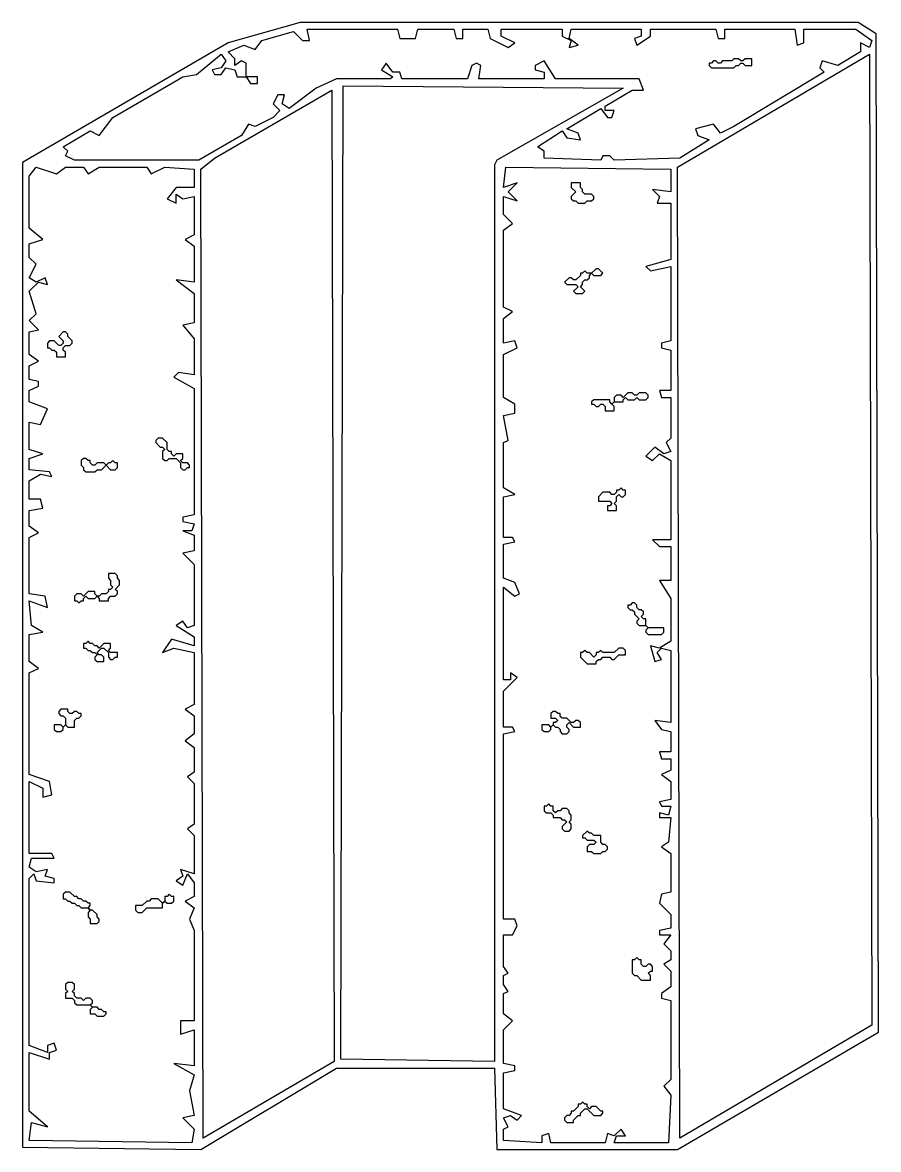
# Model space of a CAD drawing. Extents: x 17 to 323, y -435 to -5.
# Drawn here: x 156.7 to 194.6, y -158.9 to -109 of the extents above; entities that cross this region are included whole.
import ezdxf

# ---------------------------------------------------------------- set-up
doc = ezdxf.new("R2010")
doc.units = 0

msp = doc.modelspace()

# ---------------------------------------------------------------- linework, layer by layer
at = {"layer": 'CONTOURS'}
for p, q in [((169, -109), (165.8, -109.9)), ((193.7, -109), (169, -109)), ((194.5, -109.5), (193.7, -109)), ((167.3, -109.8), (168.7, -109.4)), ((168.7, -109.4), (169.1, -109.8)), ((169.4, -109.8), (169.3, -109.3)), ((169.3, -109.3), (173.3, -109.3)), ((173.3, -109.3), (173.4, -109.7)), ((173.4, -109.7), (174.1, -109.7)), ((174.1, -109.7), (174.2, -109.3)), ((174.2, -109.3), (175.8, -109.3)), ((175.8, -109.3), (175.9, -109.7)), ((175.9, -109.7), (176.2, -109.7)), ((176.2, -109.7), (176.2, -109.3)), ((176.2, -109.3), (177.3, -109.3)), ((177.3, -109.3), (177.4, -109.7)), ((177.4, -109.7), (178.2, -110.1)), ((177.9, -109.6), (177.9, -109.3)), ((177.9, -109.3), (180.6, -109.3)), ((178.5, -109.9), (177.9, -109.6)), ((180.6, -109.3), (180.6, -109.6)), ((180.6, -109.6), (181, -109.8)), ((180.9, -109.7), (181, -109.3)), ((181.3, -110), (180.9, -109.7)), ((181, -109.3), (184.1, -109.3)), ((184.1, -109.6), (183.8, -109.7)), ((183.8, -109.7), (183.9, -110)), ((183.9, -110), (184.5, -109.6)), ((184.1, -109.3), (184.1, -109.6)), ((184.5, -109.6), (184.5, -109.3)), ((184.5, -109.3), (187.4, -109.3)), ((187.4, -109.3), (187.5, -109.7)), ((187.5, -109.7), (187.8, -109.7)), ((187.8, -109.7), (187.8, -109.3)), ((187.8, -109.3), (190.9, -109.3)), ((190.9, -109.3), (191, -110)), ((191.3, -109.9), (191.3, -109.3)), ((191.3, -109.3), (193.6, -109.3)), ((193.6, -109.3), (194.3, -109.8)), ((194.6, -153.7), (194.5, -109.5)), ((165.8, -109.9), (156.7, -115.2)), ((165.8, -110.3), (166.5, -110)), ((166.5, -110), (167, -110.2)), ((167, -110.2), (167.3, -109.8)), ((169.1, -109.8), (169.4, -109.8)), ((178.2, -110.1), (178.5, -109.9)), ((181, -109.8), (180.9, -110.1)), ((180.9, -110.1), (181.3, -110)), ((191, -110), (191.3, -109.9)), ((194.2, -110.1), (193.8, -109.9)), ((193.8, -109.9), (193.8, -110.3)), ((194.3, -109.8), (194.2, -110.1)), ((164.4, -111.3), (165.5, -110.4)), ((165.5, -110.4), (165.7, -110.7)), ((165.7, -110.7), (165.5, -111)), ((166.1, -110.6), (165.8, -110.3)), ((166.1, -110.9), (166.1, -110.6)), ((166.4, -110.7), (166.1, -110.9)), ((166.6, -110.8), (166.4, -110.7)), ((179.8, -110.7), (179.4, -110.9)), ((180.3, -111.5), (179.8, -110.7)), ((185.7, -115.4), (194.2, -110.4)), ((187.3, -110.7), (187.2, -110.8)), ((187.4, -110.7), (187.3, -110.7)), ((187.5, -110.8), (187.4, -110.7)), ((187.7, -110.7), (187.6, -110.8)), ((188.1, -110.7), (187.7, -110.7)), ((188.2, -110.6), (188.1, -110.7)), ((188.4, -110.6), (188.2, -110.6)), ((188.5, -110.7), (188.4, -110.6)), ((188.6, -110.7), (188.5, -110.7)), ((188.7, -110.6), (188.6, -110.7)), ((189, -110.6), (188.7, -110.6)), ((189, -110.9), (189, -110.6)), ((192.1, -110.7), (192, -111)), ((192.8, -110.9), (192.1, -110.7)), ((193.8, -110.3), (192.8, -110.9)), ((194.2, -110.4), (194.3, -153.4)), ((165.5, -111), (165.1, -111.1)), ((165.1, -111.1), (165.2, -111.3)), ((165.5, -111.3), (165.7, -111)), ((165.7, -111), (166.1, -111.1)), ((166.1, -111.1), (166.2, -111.4)), ((166.6, -111.4), (166.6, -110.8)), ((172.8, -110.8), (172.6, -111.1)), ((172.6, -111.1), (173.1, -111.4)), ((173.1, -111.2), (172.8, -110.8)), ((173.4, -111.2), (173.1, -111.2)), ((173.5, -111.5), (173.4, -111.2)), ((176.6, -110.9), (176.4, -111.5)), ((176.8, -110.8), (176.6, -110.9)), ((177, -110.9), (176.8, -110.8)), ((176.9, -111.5), (177, -110.9)), ((179.4, -110.9), (179.4, -111.1)), ((179.4, -111.1), (179.8, -111.2)), ((179.8, -111.2), (179.8, -111.5)), ((187.2, -110.8), (187.1, -110.8)), ((187.1, -110.8), (187.1, -110.9)), ((187.1, -110.9), (187.2, -111)), ((187.2, -111), (188.2, -111)), ((187.6, -110.8), (187.5, -110.8)), ((188.2, -111), (188.3, -110.9)), ((192.2, -111.2), (188.2, -113.6)), ((188.3, -110.9), (188.4, -110.9)), ((188.4, -110.9), (188.5, -110.8)), ((188.5, -110.8), (188.6, -110.8)), ((188.6, -110.8), (188.7, -110.9)), ((188.7, -110.9), (189, -110.9)), ((192, -111), (192.2, -111.2)), ((160.7, -113.2), (163.8, -111.4)), ((163.8, -111.4), (164.4, -111.3)), ((165.2, -111.3), (165.5, -111.3)), ((166.2, -111.4), (166.6, -111.4)), ((166.6, -111.4), (166.8, -111.7)), ((167.1, -111.4), (166.6, -111.4)), ((166.8, -111.7), (167.1, -111.7)), ((167.1, -111.7), (167.1, -111.4)), ((170.6, -111.5), (169.7, -111.9)), ((173, -111.5), (170.6, -111.5)), ((173.1, -111.4), (173, -111.5)), ((176.4, -111.5), (173.5, -111.5)), ((179.8, -111.5), (176.9, -111.5)), ((184, -111.5), (180.3, -111.5)), ((184.2, -112), (184, -111.5)), ((165.2, -115), (170.4, -112)), ((168, -112.2), (167.8, -112.6)), ((168.3, -112.2), (168, -112.2)), ((168.2, -112.6), (168.3, -112.2)), ((169.7, -111.9), (168.5, -112.8)), ((170.4, -112), (170.5, -155)), ((170.8, -154.9), (170.9, -111.8)), ((170.9, -111.8), (183.3, -111.9)), ((183.3, -111.9), (177.7, -115.1)), ((182.5, -112.7), (183.7, -112)), ((183.7, -112), (184.2, -112)), ((167.8, -112.6), (168.1, -112.9)), ((168.5, -112.8), (168.2, -112.6)), ((182.5, -112.9), (182.5, -112.7)), ((160.1, -114), (160.7, -113.2)), ((167.8, -113.2), (167, -113.6)), ((168.1, -112.9), (167.8, -113.2)), ((180.8, -113.7), (182.3, -112.8)), ((182.3, -112.8), (182.6, -113.2)), ((182.9, -112.9), (182.5, -112.9)), ((182.6, -113.2), (182.8, -113.2)), ((182.8, -113.2), (182.9, -112.9)), ((166.7, -113.5), (166.4, -114)), ((167, -113.6), (166.7, -113.5)), ((181.3, -113.9), (180.8, -113.7)), ((187.3, -113.5), (186.5, -113.7)), ((186.5, -113.7), (186.6, -114)), ((187.6, -113.9), (187.3, -113.5)), ((188.2, -113.6), (187.6, -113.9)), ((158.5, -114.5), (159.7, -113.8)), ((159.7, -113.8), (160.1, -114)), ((166.4, -114), (164.5, -115.1)), ((179.5, -114.5), (180.6, -113.8)), ((180.6, -113.8), (180.8, -114.1)), ((180.8, -114.1), (181.4, -114.2)), ((181.4, -114.2), (181.3, -113.9)), ((187.1, -114.2), (185.8, -115)), ((186.6, -114), (187.1, -114.2)), ((158.7, -114.7), (158.5, -114.5)), ((158.6, -114.9), (158.7, -114.7)), ((179.8, -114.7), (179.5, -114.5)), ((179.8, -115), (179.8, -114.7)), ((156.7, -115.2), (156.7, -158.8)), ((159, -115.1), (158.6, -114.9)), ((164.5, -115.1), (159, -115.1)), ((164.6, -115.5), (165.2, -115)), ((177.7, -115.1), (177.6, -115.3)), ((182.3, -115.1), (179.8, -115)), ((182.4, -114.9), (182.3, -115.1)), ((182.7, -114.9), (182.4, -114.9)), ((182.9, -115.1), (182.7, -114.9)), ((185.8, -115), (182.9, -115.1)), ((157, -115.8), (157.3, -115.4)), ((157.3, -115.4), (158.2, -115.7)), ((158.2, -115.7), (158.6, -115.4)), ((158.6, -115.4), (159.4, -115.4)), ((159.4, -115.4), (159.6, -115.7)), ((159.6, -115.7), (160.1, -115.4)), ((160.1, -115.4), (162.2, -115.4)), ((162.2, -115.4), (162.4, -115.7)), ((162.4, -115.7), (163, -115.4)), ((163, -115.4), (164.3, -115.5)), ((164.3, -115.5), (164.3, -116.3)), ((164.7, -158.4), (164.6, -115.5)), ((177.6, -115.3), (177.6, -155)), ((178, -116.3), (178.1, -115.4)), ((178.1, -115.4), (185.4, -115.5)), ((185.4, -115.5), (185.4, -116.5)), ((185.8, -158.4), (185.7, -115.4)), ((157, -118.1), (157, -115.8)), ((178.6, -116.1), (178, -116.3)), ((178.2, -116.5), (178.6, -116.1)), ((181, -116.1), (181, -116.3)), ((181.4, -116.1), (181, -116.1)), ((181.4, -116.3), (181.4, -116.1)), ((163.5, -116.3), (163.1, -116.8)), ((164.3, -116.3), (163.5, -116.3)), ((163.5, -117), (163.5, -116.6)), ((163.5, -116.6), (163.8, -116.8)), ((163.8, -116.8), (164.3, -116.7)), ((164.3, -116.7), (164.3, -118.4)), ((178, -117.5), (178, -116.7)), ((178, -116.7), (178.6, -116.9)), ((178.6, -116.9), (178.2, -116.5)), ((181, -116.3), (181.2, -116.5)), ((181.2, -116.5), (181, -116.7)), ((181, -116.7), (181, -116.8)), ((181.5, -116.4), (181.4, -116.3)), ((181.5, -116.5), (181.5, -116.4)), ((181.6, -116.6), (181.5, -116.5)), ((181.9, -116.6), (181.6, -116.6)), ((182, -116.7), (181.9, -116.6)), ((182, -116.8), (182, -116.7)), ((185.4, -116.5), (184.6, -116.4)), ((184.6, -116.4), (184.9, -116.7)), ((184.9, -116.7), (184.8, -117)), ((163.1, -116.8), (163.5, -117)), ((181, -116.8), (181.1, -116.9)), ((181.1, -116.9), (181.2, -116.9)), ((181.2, -116.9), (181.3, -117)), ((181.3, -117), (181.6, -117)), ((181.6, -117), (181.7, -116.9)), ((181.7, -116.9), (181.9, -116.9)), ((181.9, -116.9), (182, -116.8)), ((184.8, -117), (185.4, -117)), ((185.4, -117), (185.4, -119.5)), ((178.4, -117.9), (178, -117.5)), ((157.6, -118.6), (157, -118.1)), ((178, -118.2), (178.4, -117.9)), ((178, -121.6), (178, -118.2)), ((157, -118.8), (157.6, -118.6)), ((164.3, -118.4), (163.9, -118.6)), ((163.9, -118.6), (164.3, -118.9)), ((157, -119.4), (157, -118.8)), ((164.3, -118.9), (164.3, -120.5)), ((157.3, -119.7), (157, -119.4)), ((157, -120.3), (157.3, -119.7)), ((185.4, -119.5), (184.3, -119.8)), ((181.4, -120.2), (181.2, -120.4)), ((181.5, -120.1), (181.4, -120.1)), ((181.4, -120.1), (181.4, -120.2)), ((181.6, -120), (181.5, -120.1)), ((181.7, -120.1), (181.6, -120)), ((181.9, -120.1), (181.7, -120.1)), ((181.8, -120.2), (181.9, -120.1)), ((181.8, -120.3), (181.8, -120.2)), ((182.1, -119.9), (181.9, -120.1)), ((181.9, -120.1), (182, -120.2)), ((182, -120.2), (182.3, -120.2)), ((182.2, -119.9), (182.1, -119.9)), ((182.4, -120.1), (182.2, -119.9)), ((182.3, -120.2), (182.4, -120.1)), ((184.3, -119.8), (184.5, -120)), ((184.5, -120), (185.4, -119.8)), ((185.4, -119.8), (185.4, -123.1)), ((157.3, -120.5), (157, -120.3)), ((157, -120.9), (157.4, -120.5)), ((157.7, -120.3), (157.3, -120.5)), ((157.4, -120.5), (157.8, -120.6)), ((157.8, -120.6), (157.7, -120.3)), ((164.3, -120.5), (163.5, -120.4)), ((163.5, -120.4), (164.3, -121)), ((180.9, -120.3), (180.7, -120.5)), ((180.7, -120.5), (180.8, -120.6)), ((180.8, -120.6), (181.2, -120.6)), ((181, -120.3), (180.9, -120.3)), ((181.1, -120.4), (181, -120.3)), ((181.2, -120.4), (181.1, -120.4)), ((181.3, -120.7), (181.1, -120.9)), ((181.2, -120.6), (181.3, -120.7)), ((181.4, -120.7), (181.5, -120.6)), ((181.6, -120.9), (181.4, -120.7)), ((181.5, -120.5), (181.6, -120.4)), ((181.5, -120.6), (181.5, -120.5)), ((181.6, -120.4), (181.7, -120.4)), ((181.7, -120.4), (181.8, -120.3)), ((157.3, -121.9), (157, -120.9)), ((164.3, -121), (164.3, -122.3)), ((181.1, -120.9), (181.2, -121)), ((181.2, -121), (181.5, -121)), ((181.5, -121), (181.6, -120.9)), ((178.4, -121.8), (178, -121.6)), ((157, -122.2), (157.3, -121.9)), ((157.4, -122.6), (157, -122.2)), ((178, -122.1), (178.4, -121.8)), ((178, -123.2), (178, -122.1)), ((157, -122.7), (157.4, -122.6)), ((157, -123.7), (157, -122.7)), ((158.5, -122.7), (158.3, -122.9)), ((158.6, -122.7), (158.5, -122.7)), ((158.7, -122.8), (158.6, -122.7)), ((164.3, -122.3), (163.8, -122.4)), ((163.8, -122.4), (164.3, -123)), ((157.9, -123.1), (157.8, -123.2)), ((157.8, -123.2), (157.8, -123.4)), ((158.1, -123.1), (157.9, -123.1)), ((158.3, -123.3), (158.1, -123.1)), ((158.3, -122.9), (158.5, -123.1)), ((158.5, -123.2), (158.4, -123.3)), ((158.5, -123.1), (158.5, -123.2)), ((158.7, -122.9), (158.7, -122.8)), ((158.9, -123.1), (158.7, -122.9)), ((158.8, -123.3), (158.9, -123.2)), ((158.9, -123.2), (158.9, -123.1)), ((164.3, -123), (164.3, -124.6)), ((178.5, -123.1), (178, -123.2)), ((178.6, -123.4), (178.5, -123.1)), ((185.4, -123.1), (185, -123.2)), ((185, -123.2), (185, -123.4)), ((157.4, -124), (157, -123.7)), ((157.8, -123.4), (157.9, -123.4)), ((157.9, -123.4), (158, -123.5)), ((158, -123.5), (158.1, -123.5)), ((158.1, -123.5), (158.2, -123.6)), ((158.2, -123.6), (158.2, -123.8)), ((158.4, -123.3), (158.3, -123.3)), ((158.5, -123.4), (158.6, -123.3)), ((158.5, -123.5), (158.5, -123.4)), ((158.6, -123.6), (158.5, -123.5)), ((158.6, -123.3), (158.8, -123.3)), ((158.6, -123.8), (158.6, -123.6)), ((178, -123.7), (178.6, -123.4)), ((178, -125.6), (178, -123.7)), ((185, -123.4), (185.4, -123.5)), ((185.4, -123.5), (185.4, -125.3)), ((157, -124.2), (157.4, -124)), ((157, -124.8), (157, -124.2)), ((158.2, -123.8), (158.6, -123.8)), ((163.6, -124.5), (163.4, -124.7)), ((163.4, -124.7), (164.3, -125.2)), ((164.3, -124.6), (163.6, -124.5)), ((157.4, -124.9), (157, -124.8)), ((157, -125.3), (157.4, -125.1)), ((157.4, -125.1), (157.4, -124.9)), ((164.3, -125.2), (164.3, -130.8)), ((157, -125.8), (157, -125.3)), ((178.5, -125.9), (178, -125.6)), ((182, -125.7), (181.9, -125.8)), ((182.7, -125.7), (182, -125.7)), ((182.7, -125.8), (182.7, -125.7)), ((183, -125.5), (182.9, -125.6)), ((182.9, -125.6), (182.9, -125.8)), ((183.2, -125.5), (183, -125.5)), ((183.3, -125.6), (183.2, -125.5)), ((183.5, -125.4), (183.3, -125.6)), ((183.3, -125.7), (183.4, -125.6)), ((183.3, -125.8), (183.3, -125.7)), ((183.4, -125.6), (183.5, -125.7)), ((183.7, -125.4), (183.5, -125.4)), ((183.5, -125.7), (183.8, -125.7)), ((183.8, -125.5), (183.7, -125.4)), ((183.9, -125.5), (183.8, -125.5)), ((183.8, -125.7), (183.9, -125.6)), ((184, -125.4), (183.9, -125.5)), ((183.9, -125.6), (184, -125.7)), ((184.3, -125.4), (184, -125.4)), ((184, -125.7), (184.3, -125.7)), ((184.4, -125.5), (184.3, -125.4)), ((184.3, -125.7), (184.4, -125.6)), ((184.4, -125.6), (184.4, -125.5)), ((185.4, -125.3), (184.9, -125.3)), ((184.9, -125.3), (185, -125.6)), ((185, -125.6), (185.4, -125.6)), ((185.4, -125.6), (185.4, -127.4)), ((157.8, -126.1), (157, -125.8)), ((157.5, -126.8), (157.8, -126.1)), ((178.5, -126.3), (178.5, -125.9)), ((181.9, -125.8), (181.9, -125.9)), ((181.9, -125.9), (182, -125.9)), ((182, -125.9), (182.1, -126)), ((182.1, -126), (182.2, -126)), ((182.2, -126), (182.3, -125.9)), ((182.3, -125.9), (182.4, -125.9)), ((182.4, -125.9), (182.5, -126)), ((182.5, -126), (182.5, -126.2)), ((182.5, -126.2), (182.9, -126.2)), ((182.8, -125.9), (182.7, -125.8)), ((182.9, -125.8), (182.8, -125.9)), ((182.8, -125.9), (182.9, -125.8)), ((182.9, -126), (182.8, -125.9)), ((182.9, -125.8), (183.3, -125.8)), ((182.9, -126.2), (182.9, -126)), ((157, -127.9), (157, -126.7)), ((157, -126.7), (157.5, -126.8)), ((178, -126.4), (178.5, -126.3)), ((178.2, -127.5), (178, -126.4)), ((162.7, -127.4), (162.6, -127.5)), ((162.6, -127.5), (162.6, -127.6)), ((162.6, -127.6), (162.8, -127.8)), ((162.9, -127.4), (162.7, -127.4)), ((163.1, -127.6), (162.9, -127.4)), ((163.1, -127.9), (163.1, -127.6)), ((178, -127.6), (178.2, -127.5)), ((178, -129.6), (178, -127.6)), ((185.4, -127.4), (185.2, -127.6)), ((185.2, -127.6), (185.4, -128)), ((157.6, -128.1), (157, -127.9)), ((157, -128.3), (157.6, -128.1)), ((162.8, -127.8), (162.9, -127.8)), ((162.9, -127.8), (163, -127.9)), ((163, -127.9), (162.9, -128)), ((162.9, -128), (162.9, -128.3)), ((163.2, -128), (163.1, -127.9)), ((163.3, -128), (163.2, -128)), ((163.3, -128.1), (163.3, -128)), ((163.4, -128.2), (163.3, -128.1)), ((163.5, -128.1), (163.4, -128.2)), ((163.8, -128.1), (163.5, -128.1)), ((163.8, -128.3), (163.8, -128.1)), ((184.7, -127.8), (184.3, -128.2)), ((184.3, -128.2), (184.6, -128.4)), ((184.6, -128.4), (184.9, -128.1)), ((185.1, -128.1), (184.7, -127.8)), ((184.9, -128.1), (185.4, -128.4)), ((185.4, -128), (185.1, -128.1)), ((157, -128.8), (157, -128.3)), ((159.4, -128.3), (159.3, -128.4)), ((159.3, -128.4), (159.3, -128.6)), ((159.3, -128.6), (159.4, -128.7)), ((159.5, -128.3), (159.4, -128.3)), ((159.4, -128.7), (159.4, -128.8)), ((159.6, -128.4), (159.5, -128.3)), ((159.7, -128.4), (159.6, -128.4)), ((159.7, -128.5), (159.7, -128.4)), ((159.8, -128.6), (159.7, -128.5)), ((159.9, -128.6), (159.8, -128.6)), ((160, -128.5), (159.9, -128.6)), ((160.3, -128.5), (160, -128.5)), ((160.2, -128.8), (160.4, -128.6)), ((160.4, -128.6), (160.3, -128.5)), ((160.5, -128.5), (160.4, -128.6)), ((160.4, -128.6), (160.6, -128.8)), ((160.6, -128.5), (160.5, -128.5)), ((160.7, -128.4), (160.6, -128.5)), ((160.8, -128.5), (160.7, -128.4)), ((160.9, -128.5), (160.8, -128.5)), ((160.8, -128.8), (160.9, -128.7)), ((160.9, -128.7), (160.9, -128.5)), ((162.9, -128.3), (163, -128.4)), ((163, -128.4), (163.1, -128.4)), ((163.1, -128.4), (163.2, -128.3)), ((163.2, -128.3), (163.5, -128.3)), ((163.5, -128.3), (163.7, -128.5)), ((163.7, -128.4), (163.8, -128.3)), ((163.8, -128.5), (163.7, -128.4)), ((163.7, -128.5), (163.7, -128.7)), ((163.7, -128.7), (163.8, -128.8)), ((164, -128.5), (163.8, -128.5)), ((163.9, -128.8), (164, -128.7)), ((164.1, -128.6), (164, -128.5)), ((164, -128.7), (164.1, -128.7)), ((164.1, -128.7), (164.1, -128.6)), ((185.4, -128.4), (185.4, -131.9)), ((157.9, -128.9), (157, -128.8)), ((157, -129.3), (157.5, -129)), ((157.5, -129), (158, -129.1)), ((158, -129.1), (157.9, -128.9)), ((159.4, -128.8), (159.5, -128.9)), ((159.5, -128.9), (159.9, -128.9)), ((159.9, -128.9), (160, -128.8)), ((160, -128.8), (160.2, -128.8)), ((160.6, -128.8), (160.8, -128.8)), ((163.8, -128.8), (163.9, -128.8)), ((157, -130.1), (157, -129.3)), ((178.5, -129.9), (178, -129.6)), ((183.1, -129.7), (183, -129.7)), ((183, -129.7), (183, -129.8)), ((183.2, -129.6), (183.1, -129.7)), ((183.3, -129.7), (183.2, -129.6)), ((183.4, -129.7), (183.3, -129.7)), ((183.4, -129.9), (183.4, -129.7)), ((157.5, -130.1), (157, -130.1)), ((157.6, -130.5), (157.5, -130.1)), ((178, -130), (178.5, -129.9)), ((178, -131.8), (178, -130)), ((182.4, -129.8), (182.2, -130)), ((182.2, -130), (182.2, -130.2)), ((182.2, -130.2), (182.7, -130.2)), ((182.7, -129.8), (182.4, -129.8)), ((182.8, -129.9), (182.7, -129.8)), ((182.7, -130.2), (182.8, -130.3)), ((182.9, -129.9), (182.8, -129.9)), ((183, -129.8), (182.9, -129.9)), ((182.9, -130.3), (183, -130.2)), ((183, -130), (183.1, -129.9)), ((183, -130.2), (183, -130)), ((183.1, -129.9), (183.2, -130)), ((183.2, -130), (183.3, -130)), ((183.3, -130), (183.4, -129.9)), ((157, -130.6), (157.6, -130.5)), ((157, -131.3), (157, -130.6)), ((182.7, -130.4), (182.6, -130.4)), ((182.6, -130.4), (182.6, -130.6)), ((182.6, -130.6), (183, -130.6)), ((182.8, -130.3), (182.7, -130.4)), ((183, -130.4), (182.9, -130.3)), ((183, -130.6), (183, -130.4)), ((164.3, -130.8), (163.8, -130.9)), ((163.8, -130.9), (163.8, -131.1)), ((163.8, -131.1), (164.3, -131.2)), ((164.3, -131.2), (164.2, -131.5)), ((157.4, -131.6), (157, -131.3)), ((157, -131.8), (157.4, -131.6)), ((164.2, -131.5), (163.8, -131.5)), ((163.8, -131.5), (164.3, -131.7)), ((164.3, -131.7), (164.3, -132.4)), ((157, -134.3), (157, -131.8)), ((178.4, -131.8), (178, -131.8)), ((178, -132.1), (178.5, -132)), ((178, -133.6), (178, -132.1)), ((178.5, -132), (178.4, -131.8)), ((185.4, -131.9), (184.6, -131.9)), ((184.6, -131.9), (184.9, -132.2)), ((184.9, -132.2), (185.4, -132.2)), ((185.4, -132.2), (185.4, -133.7)), ((164.3, -132.4), (163.8, -132.5)), ((163.8, -132.5), (164.3, -133)), ((164.3, -133), (164.3, -135.7)), ((160.8, -133.4), (160.5, -133.4)), ((160.5, -133.4), (160.5, -133.6)), ((160.5, -133.6), (160.6, -133.7)), ((160.6, -133.7), (160.6, -133.9)), ((160.9, -133.5), (160.8, -133.4)), ((160.9, -133.6), (160.9, -133.5)), ((161, -133.7), (160.9, -133.6)), ((161, -133.9), (161, -133.7)), ((178.5, -133.8), (178, -133.6)), ((185.4, -133.7), (184.9, -133.7)), ((184.9, -133.7), (185.4, -134.5)), ((159.6, -134.2), (159.4, -134.4)), ((159.9, -134.2), (159.6, -134.2)), ((159.9, -134.3), (159.9, -134.2)), ((160.5, -134.2), (160.4, -134.3)), ((160.6, -134.1), (160.5, -134.1)), ((160.5, -134.1), (160.5, -134.2)), ((160.6, -133.9), (160.7, -134)), ((160.7, -134), (160.6, -134.1)), ((160.8, -134.1), (161, -133.9)), ((160.9, -134.2), (160.8, -134.1)), ((160.9, -134.3), (160.9, -134.2)), ((178, -138.1), (178, -134)), ((178, -134), (178.5, -134.4)), ((178.7, -134.3), (178.5, -133.8)), ((157.7, -134.4), (157, -134.3)), ((157.1, -135.7), (157, -134.6)), ((157, -134.6), (157.8, -134.9)), ((157.8, -134.9), (157.7, -134.4)), ((159.1, -134.3), (159, -134.4)), ((159, -134.4), (159, -134.6)), ((159, -134.6), (159.1, -134.6)), ((159.3, -134.3), (159.1, -134.3)), ((159.1, -134.6), (159.2, -134.7)), ((159.2, -134.7), (159.3, -134.6)), ((159.4, -134.4), (159.3, -134.3)), ((159.3, -134.6), (159.4, -134.6)), ((159.4, -134.5), (159.5, -134.4)), ((159.4, -134.6), (159.4, -134.5)), ((159.5, -134.4), (159.6, -134.5)), ((159.6, -134.5), (159.9, -134.5)), ((160, -134.4), (159.9, -134.3)), ((159.9, -134.5), (160, -134.4)), ((160.1, -134.4), (160, -134.4)), ((160, -134.4), (160.1, -134.5)), ((160.2, -134.3), (160.1, -134.4)), ((160.1, -134.5), (160.1, -134.6)), ((160.1, -134.6), (160.5, -134.6)), ((160.4, -134.3), (160.2, -134.3)), ((160.5, -134.5), (160.6, -134.4)), ((160.5, -134.6), (160.5, -134.5)), ((160.6, -134.4), (160.8, -134.4)), ((160.8, -134.4), (160.9, -134.3)), ((178.5, -134.4), (178.7, -134.3)), ((183.7, -134.7), (183.6, -134.8)), ((183.8, -134.7), (183.7, -134.7)), ((183.9, -134.8), (183.8, -134.7)), ((185.4, -134.5), (185.4, -136.4)), ((183.5, -134.8), (183.5, -134.9)), ((183.6, -134.8), (183.5, -134.8)), ((183.5, -134.9), (183.6, -135)), ((183.6, -135), (183.7, -135)), ((183.7, -135), (183.8, -135.1)), ((183.8, -135.1), (183.8, -135.2)), ((183.8, -135.2), (184, -135.4)), ((183.9, -134.9), (183.9, -134.8)), ((184, -135), (183.9, -134.9)), ((184.1, -135), (184, -135)), ((184.2, -135.1), (184.1, -135)), ((184.1, -135.3), (184.2, -135.2)), ((184.2, -135.2), (184.2, -135.1)), ((157.6, -136), (157.1, -135.7)), ((163.8, -135.5), (163.5, -135.7)), ((163.5, -135.7), (164.3, -136.2)), ((164, -135.8), (163.8, -135.5)), ((164.3, -135.7), (164, -135.8)), ((184, -135.4), (183.9, -135.5)), ((183.9, -135.5), (183.9, -135.6)), ((183.9, -135.6), (184, -135.7)), ((184, -135.7), (184.3, -135.7)), ((184.2, -135.4), (184.1, -135.3)), ((184.3, -135.4), (184.2, -135.4)), ((184.3, -135.7), (184.3, -135.4)), ((184.3, -135.7), (184.4, -135.8)), ((184.4, -135.8), (184.3, -135.7)), ((157, -136.1), (157.6, -136)), ((157, -137.3), (157, -136.1)), ((164.3, -136.2), (164.3, -136.6)), ((184.4, -135.8), (184.3, -135.9)), ((184.3, -135.9), (184.3, -136)), ((184.3, -136), (184.4, -136.1)), ((185.1, -135.8), (184.4, -135.8)), ((184.4, -136.1), (185, -136.1)), ((185, -136.1), (185.1, -136)), ((185.1, -136), (185.1, -135.8)), ((159.4, -136.5), (159.4, -136.7)), ((159.5, -136.5), (159.4, -136.5)), ((159.4, -136.7), (159.5, -136.7)), ((159.6, -136.4), (159.5, -136.5)), ((159.5, -136.7), (159.6, -136.8)), ((159.7, -136.5), (159.6, -136.4)), ((159.8, -136.5), (159.7, -136.5)), ((159.9, -136.6), (159.8, -136.5)), ((160, -136.6), (159.9, -136.6)), ((160.1, -136.7), (160, -136.6)), ((160, -136.9), (160.2, -136.7)), ((160.3, -136.5), (160.1, -136.7)), ((160.2, -136.7), (160.3, -136.7)), ((160.6, -136.5), (160.3, -136.5)), ((160.3, -136.7), (160.5, -136.9)), ((160.5, -136.8), (160.6, -136.7)), ((160.6, -136.7), (160.6, -136.5)), ((163.3, -136.3), (162.9, -136.9)), ((162.9, -136.9), (163.4, -136.7)), ((164.3, -136.6), (163.3, -136.3)), ((163.4, -136.7), (164.3, -136.9)), ((183.1, -136.7), (182.9, -136.9)), ((183.3, -136.7), (183.1, -136.7)), ((183.4, -136.8), (183.3, -136.7)), ((184.9, -136.7), (184.5, -136.6)), ((184.5, -136.6), (184.7, -137.3)), ((184.8, -136.9), (185, -136.7)), ((185.4, -136.4), (184.9, -136.7)), ((185, -136.7), (185.4, -136.8)), ((159.6, -136.8), (159.7, -136.8)), ((159.7, -136.8), (159.8, -136.9)), ((159.8, -136.9), (159.9, -136.9)), ((159.9, -136.9), (160, -137)), ((160, -137), (159.9, -137.1)), ((159.9, -137.1), (159.9, -137.2)), ((159.9, -137.2), (160, -137.3)), ((160.1, -137), (160, -136.9)), ((160.2, -137), (160.1, -137)), ((160.3, -137.1), (160.2, -137)), ((160.3, -137.3), (160.3, -137.1)), ((160.6, -136.9), (160.5, -136.8)), ((160.5, -136.9), (160.5, -137.1)), ((160.5, -137.1), (160.6, -137.2)), ((160.9, -136.9), (160.6, -136.9)), ((160.6, -137.2), (160.7, -137.2)), ((160.7, -137.2), (160.8, -137.1)), ((160.8, -137.1), (160.9, -137.1)), ((160.9, -137.1), (160.9, -136.9)), ((164.3, -136.9), (164.3, -139.2)), ((181.5, -136.9), (181.4, -136.9)), ((181.4, -136.9), (181.4, -137.1)), ((181.4, -137.1), (181.7, -137.4)), ((181.6, -136.8), (181.5, -136.9)), ((181.7, -136.9), (181.6, -136.8)), ((181.8, -136.9), (181.7, -136.9)), ((182, -137.1), (181.8, -136.9)), ((182.1, -137), (182, -137.1)), ((182.2, -136.9), (182.1, -136.9)), ((182.1, -136.9), (182.1, -137)), ((182.1, -137.3), (182.2, -137.2)), ((182.3, -136.8), (182.2, -136.9)), ((182.2, -137.2), (182.3, -137.2)), ((182.4, -136.9), (182.3, -136.8)), ((182.3, -137.2), (182.4, -137.1)), ((182.9, -136.9), (182.4, -136.9)), ((182.4, -137.1), (182.7, -137.1)), ((182.7, -137.1), (182.8, -137.2)), ((182.8, -137.2), (182.9, -137.2)), ((182.9, -137.2), (183.1, -137)), ((183.1, -137), (183.4, -137)), ((183.4, -137), (183.4, -136.8)), ((184.7, -137.3), (185, -137.2)), ((185, -137.2), (184.8, -136.9)), ((185.4, -136.8), (185.4, -140)), ((157.4, -137.6), (157, -137.3)), ((157, -137.8), (157.4, -137.6)), ((160, -137.3), (160.3, -137.3)), ((181.7, -137.4), (182.1, -137.4)), ((182.1, -137.4), (182.1, -137.3)), ((157, -142.3), (157, -137.8)), ((178, -138.6), (178.6, -138)), ((178.3, -138.1), (178, -138.1)), ((178.6, -138), (178.3, -137.8)), ((178.3, -137.8), (178.3, -138.1)), ((178, -140.2), (178, -138.6)), ((164.3, -139.2), (163.9, -139.4)), ((158.4, -139.4), (158.3, -139.5)), ((158.3, -139.5), (158.3, -139.6)), ((158.3, -139.6), (158.4, -139.7)), ((158.7, -139.4), (158.4, -139.4)), ((158.4, -139.7), (158.5, -139.7)), ((158.5, -139.7), (158.6, -139.8)), ((158.7, -139.5), (158.7, -139.4)), ((158.8, -139.6), (158.7, -139.5)), ((158.9, -139.6), (158.8, -139.6)), ((159, -139.5), (158.9, -139.6)), ((159.1, -139.5), (159, -139.5)), ((159.2, -139.6), (159.1, -139.5)), ((159.3, -139.6), (159.2, -139.6)), ((159.2, -139.8), (159.3, -139.7)), ((159.3, -139.7), (159.3, -139.6)), ((163.9, -139.4), (164.3, -139.7)), ((164.3, -139.7), (164.3, -140.5)), ((180.2, -139.5), (180.1, -139.6)), ((180.1, -139.6), (180.1, -139.8)), ((180.3, -139.5), (180.2, -139.5)), ((180.4, -139.6), (180.3, -139.5)), ((180.5, -139.6), (180.4, -139.6)), ((180.5, -139.7), (180.5, -139.6)), ((180.6, -139.8), (180.5, -139.7)), ((158.4, -140.1), (158.1, -140.1)), ((158.1, -140.1), (158.1, -140.3)), ((158.5, -140.2), (158.4, -140.1)), ((158.6, -140.1), (158.5, -140.2)), ((158.5, -140.2), (158.6, -140.1)), ((158.5, -140.3), (158.5, -140.2)), ((158.6, -139.8), (158.6, -140.1)), ((158.6, -140.1), (158.7, -140.2)), ((158.7, -140.2), (159, -140.2)), ((159, -139.9), (159.1, -139.8)), ((159, -140.2), (159, -139.9)), ((159.1, -139.8), (159.2, -139.8)), ((178.4, -140.2), (178, -140.2)), ((178.5, -140.4), (178.4, -140.2)), ((179.7, -140.1), (179.7, -140.3)), ((180, -140.1), (179.7, -140.1)), ((180.1, -140.2), (180, -140.1)), ((180.1, -139.8), (180.3, -139.8)), ((180.1, -140.2), (180.2, -140.1)), ((180.2, -140.1), (180.1, -140.2)), ((180.1, -140.3), (180.1, -140.2)), ((180.3, -140), (180.2, -140)), ((180.2, -140), (180.2, -140.1)), ((180.2, -140.1), (180.3, -140.2)), ((180.3, -139.8), (180.4, -139.9)), ((180.4, -139.9), (180.3, -140)), ((180.3, -140.2), (180.4, -140.2)), ((180.4, -140.2), (180.5, -140.3)), ((180.8, -139.8), (180.6, -139.8)), ((181, -140), (180.8, -139.8)), ((180.8, -140.1), (180.9, -140)), ((180.8, -140.2), (180.8, -140.1)), ((180.9, -140.3), (180.8, -140.2)), ((180.9, -140), (181.1, -140.2)), ((181.1, -140), (181, -140)), ((181.2, -139.9), (181.1, -140)), ((181.1, -140.2), (181.4, -140.2)), ((181.3, -139.9), (181.2, -139.9)), ((181.4, -140), (181.3, -139.9)), ((181.4, -140.2), (181.4, -140)), ((185.4, -140), (184.7, -139.9)), ((184.7, -139.9), (185, -140.3)), ((158.1, -140.3), (158.2, -140.4)), ((158.2, -140.4), (158.4, -140.4)), ((158.4, -140.4), (158.5, -140.3)), ((164.3, -140.5), (163.9, -140.8)), ((178, -140.5), (178.5, -140.4)), ((178, -148.7), (178, -140.5)), ((179.7, -140.3), (179.8, -140.4)), ((179.8, -140.4), (180, -140.4)), ((180, -140.4), (180.1, -140.3)), ((180.5, -140.3), (180.5, -140.4)), ((180.5, -140.4), (180.6, -140.5)), ((180.6, -140.5), (180.8, -140.5)), ((180.8, -140.5), (180.9, -140.4)), ((180.9, -140.4), (180.9, -140.3)), ((185, -140.3), (185.4, -140.4)), ((185.4, -140.4), (185.4, -141.3)), ((163.9, -140.8), (164.3, -141.1)), ((164.3, -141.1), (164.3, -142.2)), ((185.4, -141.3), (184.9, -141.3)), ((184.9, -141.3), (185, -141.6)), ((185, -141.6), (185.4, -141.6)), ((185.4, -141.6), (185.4, -142.1)), ((164.3, -142.2), (164, -142.4)), ((185.4, -142.1), (185, -142.3)), ((157.9, -142.6), (157, -142.3)), ((157, -145.8), (157, -142.6)), ((157, -142.6), (157.6, -142.9)), ((158, -143.2), (157.9, -142.6)), ((164, -142.4), (164.3, -142.7)), ((164.3, -142.7), (164.3, -144.5)), ((185, -142.3), (185.4, -142.6)), ((185.4, -142.6), (185.4, -143.4)), ((157.6, -142.9), (157.6, -143.3)), ((157.6, -143.3), (158, -143.2)), ((179.8, -143.7), (179.8, -143.9)), ((179.9, -143.7), (179.8, -143.7)), ((180, -143.6), (179.9, -143.7)), ((180.1, -143.7), (180, -143.6)), ((180.2, -143.7), (180.1, -143.7)), ((180.2, -143.9), (180.2, -143.7)), ((185.4, -143.4), (184.9, -143.5)), ((184.9, -143.5), (185, -143.7)), ((185, -143.7), (185.4, -143.7)), ((185.4, -143.7), (185.3, -144.1)), ((179.8, -143.9), (179.9, -144)), ((179.9, -144), (180.1, -144)), ((180.1, -144), (180.2, -144.1)), ((180.3, -144), (180.2, -143.9)), ((180.2, -144.1), (180.2, -144.2)), ((180.2, -144.2), (180.5, -144.2)), ((180.4, -143.9), (180.3, -144)), ((180.5, -143.9), (180.4, -143.9)), ((180.6, -143.8), (180.5, -143.9)), ((180.5, -144.2), (180.6, -144.3)), ((180.8, -143.8), (180.6, -143.8)), ((180.9, -143.9), (180.8, -143.8)), ((180.9, -144), (180.9, -143.9)), ((181, -144.1), (180.9, -144)), ((181, -144.3), (181, -144.1)), ((185.3, -144.1), (184.9, -144)), ((184.9, -144), (184.9, -144.2)), ((184.9, -144.2), (185.4, -144.2)), ((185.4, -144.2), (185.3, -145.3)), ((164.3, -144.5), (164, -144.7)), ((164, -144.7), (164.3, -145)), ((180.6, -144.3), (180.7, -144.3)), ((180.8, -144.4), (180.6, -144.6)), ((180.6, -144.6), (180.6, -144.7)), ((180.6, -144.7), (180.7, -144.8)), ((180.7, -144.3), (180.8, -144.4)), ((180.9, -144.4), (181, -144.3)), ((181, -144.5), (180.9, -144.4)), ((180.9, -144.8), (181, -144.7)), ((181, -144.7), (181, -144.5)), ((164.3, -145), (164.3, -146.7)), ((180.7, -144.8), (180.9, -144.8)), ((181.7, -144.8), (181.5, -145)), ((181.5, -145), (181.5, -145.1)), ((181.5, -145.1), (181.6, -145.1)), ((181.6, -145.1), (181.7, -145.2)), ((181.8, -144.9), (181.7, -144.8)), ((181.7, -145.2), (182, -145.2)), ((181.9, -144.9), (181.8, -144.9)), ((182, -145), (181.9, -144.9)), ((182.3, -145), (182, -145)), ((182, -145.2), (182.1, -145.3)), ((182.3, -145.3), (182.3, -145)), ((181.8, -145.4), (181.7, -145.5)), ((181.7, -145.5), (181.7, -145.7)), ((181.7, -145.7), (181.9, -145.7)), ((182, -145.4), (181.8, -145.4)), ((181.9, -145.7), (182, -145.8)), ((182.1, -145.3), (182, -145.4)), ((182.4, -145.4), (182.3, -145.3)), ((182.3, -145.8), (182.4, -145.7)), ((182.5, -145.4), (182.4, -145.4)), ((182.4, -145.7), (182.5, -145.7)), ((182.6, -145.5), (182.5, -145.4)), ((182.5, -145.7), (182.6, -145.6)), ((182.6, -145.6), (182.6, -145.5)), ((185.3, -145.3), (185, -145.5)), ((185, -145.5), (185.4, -145.8)), ((158, -145.8), (157, -145.8)), ((157, -146.4), (157.1, -146)), ((157.1, -146), (158.1, -146)), ((158.1, -146), (158, -145.8)), ((182, -145.8), (182.3, -145.8)), ((185.4, -145.8), (185.4, -147.5)), ((157.3, -146.6), (157, -146.4)), ((157, -146.9), (157.2, -146.7)), ((157.2, -146.7), (157.3, -147)), ((157.8, -146.5), (157.3, -146.6)), ((157.7, -146.8), (157.8, -146.5)), ((164.3, -146.7), (163.7, -146.5)), ((163.7, -146.5), (163.8, -146.8)), ((163.8, -147.2), (164, -146.7)), ((164, -146.7), (164.3, -147.1)), ((157, -154.3), (157, -146.9)), ((157.3, -147), (158.1, -147.1)), ((158.1, -146.9), (157.7, -146.8)), ((158.1, -147.1), (158.1, -146.9)), ((163.8, -146.8), (163.5, -147)), ((163.5, -147), (163.8, -147.2)), ((164.3, -147.1), (164.3, -147.7)), ((158.6, -147.5), (158.5, -147.6)), ((158.5, -147.6), (158.5, -147.8)), ((158.8, -147.5), (158.6, -147.5)), ((159, -147.7), (158.8, -147.5)), ((159.1, -147.7), (159, -147.7)), ((159.2, -147.8), (159.1, -147.7)), ((163.1, -147.7), (163, -147.7)), ((163, -147.7), (163, -147.9)), ((163.2, -147.6), (163.1, -147.7)), ((163.3, -147.7), (163.2, -147.6)), ((163.4, -147.7), (163.3, -147.7)), ((163.4, -147.9), (163.4, -147.7)), ((164.3, -147.7), (163.9, -147.9)), ((185, -147.6), (184.9, -148)), ((185.4, -147.5), (185, -147.6)), ((158.5, -147.8), (158.6, -147.8)), ((158.6, -147.8), (158.7, -147.9)), ((158.7, -147.9), (158.8, -147.9)), ((158.8, -147.9), (158.9, -148)), ((158.9, -148), (159, -148)), ((159, -148), (159.1, -148.1)), ((159.1, -148.1), (159.2, -148.1)), ((159.3, -147.8), (159.2, -147.8)), ((159.2, -148.1), (159.3, -148.2)), ((159.4, -147.9), (159.3, -147.8)), ((159.3, -148.2), (159.6, -148.2)), ((159.5, -147.9), (159.4, -147.9)), ((159.6, -148), (159.5, -147.9)), ((159.7, -148), (159.6, -148)), ((159.6, -148.2), (159.7, -148.1)), ((159.6, -148.2), (159.7, -148.3)), ((159.7, -148.3), (159.6, -148.2)), ((159.7, -148.1), (159.7, -148)), ((162, -148.1), (161.7, -148.1)), ((161.7, -148.1), (161.7, -148.3)), ((162.2, -147.9), (162, -148.1)), ((162, -148.4), (162.2, -148.2)), ((162.3, -147.9), (162.2, -147.9)), ((162.2, -148.2), (162.9, -148.2)), ((162.4, -147.8), (162.3, -147.9)), ((162.7, -147.8), (162.4, -147.8)), ((162.9, -148), (162.7, -147.8)), ((163, -147.9), (162.9, -148)), ((162.9, -148), (163, -147.9)), ((162.9, -148.2), (162.9, -148)), ((163, -147.9), (163.1, -148)), ((163.1, -148), (163.3, -148)), ((163.3, -148), (163.4, -147.9)), ((163.9, -147.9), (164.3, -148.2)), ((164.3, -148.2), (164.1, -148.7)), ((184.9, -148), (185.4, -148.5)), ((159.7, -148.3), (159.6, -148.4)), ((159.6, -148.4), (159.6, -148.6)), ((159.6, -148.6), (159.7, -148.7)), ((159.8, -148.3), (159.7, -148.3)), ((159.7, -148.7), (159.7, -148.9)), ((160, -148.5), (159.8, -148.3)), ((160, -148.6), (160, -148.5)), ((160.1, -148.7), (160, -148.6)), ((160.1, -148.8), (160.1, -148.7)), ((161.7, -148.3), (161.8, -148.4)), ((161.8, -148.4), (162, -148.4)), ((164.1, -148.7), (164.3, -149.2)), ((178.5, -148.7), (178, -148.7)), ((178.6, -149), (178.5, -148.7)), ((185.4, -148.5), (185.4, -149.1)), ((159.7, -148.9), (160, -148.9)), ((160, -148.9), (160.1, -148.8)), ((164.3, -149.2), (164.3, -153.2)), ((178.4, -149.4), (178.6, -149)), ((185.4, -149.1), (184.9, -149.2)), ((184.9, -149.2), (184.9, -149.4)), ((178, -150.8), (178, -149.4)), ((178, -149.4), (178.4, -149.4)), ((184.9, -149.4), (185.4, -149.4)), ((185.4, -149.4), (185.1, -149.8)), ((185.1, -149.8), (185.4, -150.1)), ((185.4, -150.1), (185.4, -150.5)), ((183.7, -150.5), (183.7, -151.1)), ((183.8, -150.5), (183.7, -150.5)), ((183.9, -150.4), (183.8, -150.5)), ((184, -150.5), (183.9, -150.4)), ((184.1, -150.5), (184, -150.5)), ((184.1, -150.7), (184.1, -150.5)), ((185.4, -150.5), (185.1, -150.7)), ((178.2, -151.1), (178, -150.8)), ((178, -151.2), (178.2, -151.1)), ((183.7, -151.1), (183.8, -151.2)), ((184.2, -150.8), (184.1, -150.7)), ((184.3, -150.8), (184.2, -150.8)), ((184.4, -150.7), (184.3, -150.8)), ((184.5, -150.7), (184.4, -150.7)), ((184.4, -151.1), (184.5, -151)), ((184.5, -151.2), (184.4, -151.1)), ((184.6, -150.8), (184.5, -150.7)), ((184.5, -151), (184.6, -151)), ((184.6, -151), (184.6, -150.8)), ((185.1, -150.7), (185.4, -151)), ((185.4, -151), (185.4, -151.7)), ((158.7, -151.5), (158.6, -151.6)), ((158.6, -151.6), (158.6, -151.8)), ((158.9, -151.5), (158.7, -151.5)), ((159, -151.6), (158.9, -151.5)), ((159, -151.8), (159, -151.6)), ((178, -151.6), (178, -151.2)), ((178.2, -151.9), (178, -151.6)), ((183.8, -151.2), (183.9, -151.2)), ((183.9, -151.2), (184.1, -151.4)), ((184.1, -151.4), (184.5, -151.4)), ((184.5, -151.4), (184.5, -151.2)), ((158.6, -151.8), (158.7, -151.9)), ((158.7, -151.9), (158.6, -152)), ((158.6, -152), (158.6, -152.2)), ((158.9, -151.9), (159, -151.8)), ((159, -152), (158.9, -151.9)), ((159, -152.1), (159, -152)), ((159.1, -152.2), (159, -152.1)), ((178, -152), (178.2, -151.9)), ((178, -152.9), (178, -152)), ((185.4, -151.7), (185, -152)), ((185, -152), (185, -152.2)), ((158.6, -152.2), (158.9, -152.2)), ((158.9, -152.2), (159, -152.3)), ((159, -152.3), (159, -152.4)), ((159, -152.4), (159.1, -152.5)), ((159.3, -152.2), (159.1, -152.2)), ((159.1, -152.5), (159.7, -152.5)), ((159.4, -152.3), (159.3, -152.2)), ((159.5, -152.2), (159.4, -152.3)), ((159.7, -152.2), (159.5, -152.2)), ((159.8, -152.3), (159.7, -152.2)), ((159.7, -152.5), (159.8, -152.4)), ((159.7, -152.5), (159.8, -152.6)), ((159.8, -152.6), (159.7, -152.5)), ((159.8, -152.6), (159.7, -152.7)), ((159.8, -152.4), (159.8, -152.3)), ((160, -152.6), (159.8, -152.6)), ((160.1, -152.7), (160, -152.6)), ((185, -152.2), (185.4, -152.3)), ((185.4, -152.3), (185.4, -155.8)), ((159.7, -152.7), (159.7, -152.9)), ((159.7, -152.9), (159.9, -152.9)), ((159.9, -152.9), (160, -153)), ((160, -153), (160.3, -153)), ((160.2, -152.7), (160.1, -152.7)), ((160.3, -152.8), (160.2, -152.7)), ((160.4, -152.8), (160.3, -152.8)), ((160.3, -153), (160.4, -152.9)), ((160.4, -152.9), (160.4, -152.8)), ((178.4, -153.2), (178, -152.9)), ((164.3, -153.2), (163.7, -153.2)), ((163.7, -153.2), (163.7, -153.8)), ((163.7, -153.8), (164.3, -153.6)), ((164.3, -153.6), (164.3, -155.2)), ((178, -153.6), (178.4, -153.2)), ((178, -155.1), (178, -153.6)), ((194.3, -153.4), (185.8, -158.4)), ((185.7, -158.9), (194.6, -153.7)), ((157.8, -154.6), (157, -154.3)), ((157, -157.2), (157, -154.6)), ((157, -154.6), (157.9, -154.9)), ((158.1, -154.2), (157.8, -154.3)), ((157.8, -154.3), (157.8, -154.6)), ((157.9, -154.6), (158.2, -154.5)), ((157.9, -154.9), (157.9, -154.6)), ((158.2, -154.5), (158.1, -154.2)), ((164.3, -155.2), (163.4, -155.1)), ((163.4, -155.1), (164.3, -155.6)), ((170.5, -155), (164.7, -158.4)), ((177.6, -155), (170.8, -154.9)), ((178.5, -155.2), (178, -155.1)), ((164.3, -155.6), (164.1, -156.3)), ((164.6, -158.9), (170.6, -155.3)), ((170.6, -155.3), (177.6, -155.3)), ((177.6, -155.3), (177.7, -158.9)), ((178, -155.5), (178.5, -155.4)), ((178, -157.1), (178, -155.5)), ((178.5, -155.4), (178.5, -155.2)), ((185.4, -155.8), (185.1, -156.1)), ((185.1, -156.1), (185.4, -156.5)), ((164.1, -156.3), (164.3, -157.4)), ((185.4, -156.5), (185.3, -158.6)), ((178.8, -157.4), (178, -157.1)), ((181.3, -157), (181.1, -157.2)), ((181.4, -156.9), (181.3, -156.9)), ((181.3, -156.9), (181.3, -157)), ((181.5, -156.8), (181.4, -156.9)), ((181.4, -157.3), (181.6, -157.1)), ((181.6, -156.9), (181.5, -156.8)), ((181.7, -156.9), (181.6, -156.9)), ((181.6, -157.1), (181.7, -157.1)), ((181.7, -157), (181.7, -156.9)), ((181.8, -157.1), (181.7, -157)), ((181.7, -157.1), (182, -157.4)), ((181.9, -157), (181.8, -157.1)), ((182.1, -157), (181.9, -157)), ((182.3, -157.2), (182.1, -157)), ((157.8, -157.9), (157, -157.2)), ((164.3, -157.4), (163.8, -157.5)), ((163.8, -157.5), (164.3, -158)), ((178, -157.5), (178.3, -157.4)), ((178.2, -157.9), (178, -157.5)), ((178.3, -157.4), (178.6, -157.6)), ((178.6, -157.6), (178.8, -157.4)), ((180.8, -157.4), (180.7, -157.5)), ((180.7, -157.5), (180.7, -157.6)), ((180.7, -157.6), (180.8, -157.7)), ((180.9, -157.4), (180.8, -157.4)), ((181, -157.3), (180.9, -157.4)), ((181.1, -157.2), (181, -157.2)), ((181, -157.2), (181, -157.3)), ((181.1, -157.6), (181.3, -157.4)), ((181.1, -157.7), (181.1, -157.6)), ((181.3, -157.4), (181.4, -157.4)), ((181.4, -157.4), (181.4, -157.3)), ((182, -157.4), (182.3, -157.4)), ((182.4, -157.2), (182.3, -157.2)), ((182.3, -157.4), (182.4, -157.3)), ((182.4, -157.3), (182.4, -157.2)), ((157, -158.5), (157.1, -157.7)), ((157.1, -157.7), (157.8, -157.9)), ((164.3, -158), (164.2, -158.6)), ((178, -158), (178.2, -157.9)), ((178, -158.5), (178, -158)), ((180.8, -157.7), (181.1, -157.7)), ((183.2, -158), (182.9, -158.3)), ((183.4, -158.3), (183.2, -158)), ((164.2, -158.6), (157, -158.5)), ((179.7, -158.6), (178, -158.5)), ((180, -158.2), (179.7, -158.3)), ((179.7, -158.3), (179.7, -158.6)), ((180.1, -158.6), (180, -158.2)), ((182.5, -158.6), (180.1, -158.6)), ((182.6, -158.2), (182.5, -158.6)), ((182.9, -158.3), (182.6, -158.2)), ((182.9, -158.6), (183, -158.3)), ((185.3, -158.6), (182.9, -158.6)), ((183, -158.3), (183.4, -158.3)), ((156.7, -158.8), (164.6, -158.9)), ((177.7, -158.9), (185.7, -158.9))]:
    msp.add_line(p, q, dxfattribs=at)

doc.saveas('drawing.dxf')
